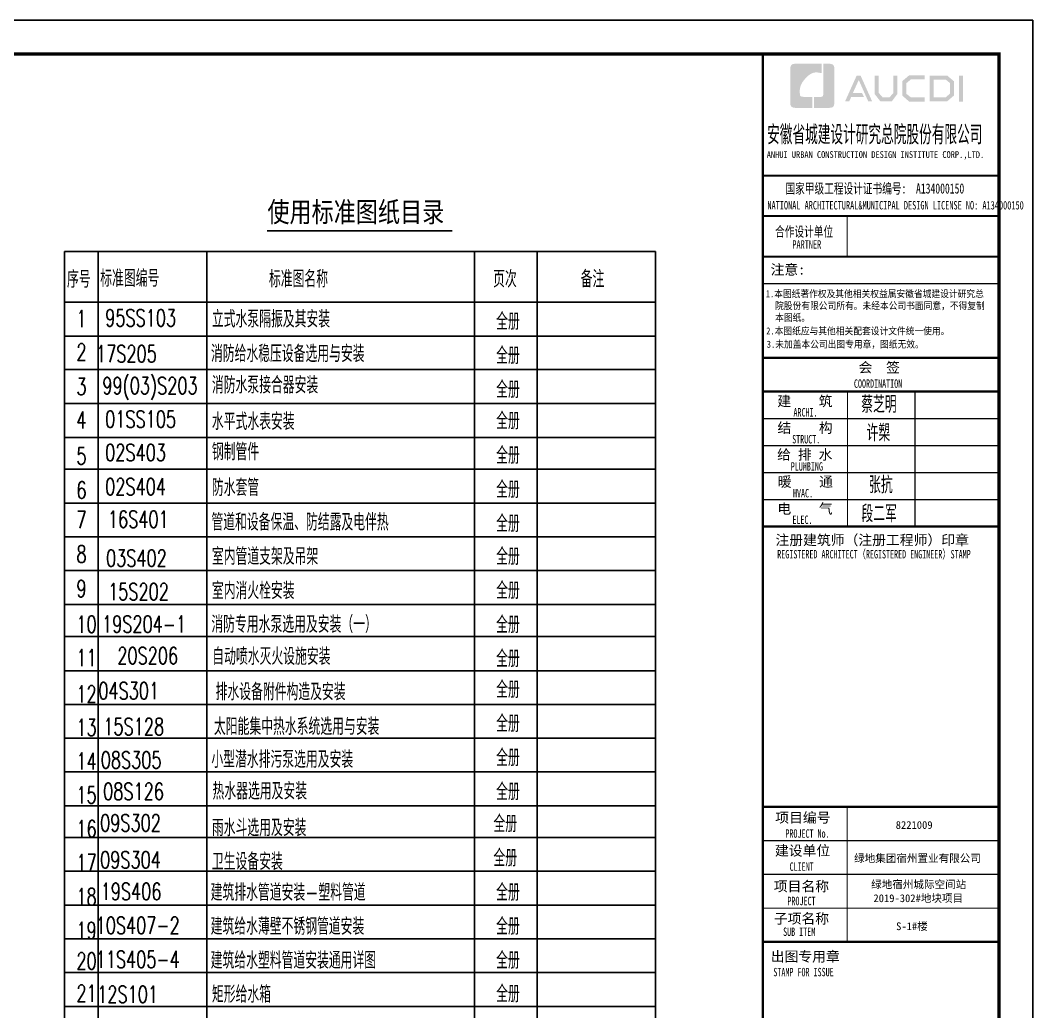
# Model space of a CAD drawing. Extents: x 1031190 to 1725648, y 733081 to 1571294.
# Drawn here: x 1153564 to 1183549, y 1464748 to 1494117 of the extents above; entities that cross this region are included whole.
import ezdxf
from ezdxf.enums import TextEntityAlignment as Align

# ---------------------------------------------------------------- set-up
doc = ezdxf.new("R2010")
doc.units = 0
doc.header["$LTSCALE"] = 1000
doc.header["$MEASUREMENT"] = 0
for name, color, linetype in [('0s-水标注', 7, 'Continuous'), ('PUB_TEXT', 4, 'Continuous'), ('图框', 140, 'Continuous'), ('图签文字', 147, 'Continuous')]:
    doc.layers.add(name, color=color, linetype=linetype)
doc.layers.add('ZC', color=6, linetype='Continuous', lineweight=40)
doc.layers.add('图签', color=147, linetype='Continuous', lineweight=18)
doc.styles.add('HT', font='simhei.ttf')
doc.styles.add('HZ', font='TXT', dxfattribs={"bigfont": 'HZTXT'})
doc.styles.add('中森字体', font='', dxfattribs={"width": 0.8})
doc.styles.add('宋体', font='', dxfattribs={"height": 50})
doc.styles.add('建筑图签-1', font='simhei.ttf', dxfattribs={"width": 0.7})
doc.styles.add('建筑图签-2', font='TXT.shx', dxfattribs={"width": 0.5, "bigfont": 'HZTXT.shx'})
doc.styles.get('中森字体').set_extended_font_data('SimSun')
doc.styles.get('宋体').set_extended_font_data('SimSun')

# ---------------------------------------------------------------- blocks, each defined once
blk = doc.blocks.new('GDGDGRDGDRGDR')
at = {"layer": '图框'}
blk.add_lwpolyline([(148133, -148204), (190183, -148204), (190183, -118504), (148133, -118504)], close=True, dxfattribs=at)
at = {"layer": '图框', "const_width": 50}
blk.add_lwpolyline([(149383, -147704), (189683, -147704), (189683, -119004), (149383, -119004)], close=True, dxfattribs=at)
blk = doc.blocks.new('院标1')
h = blk.add_hatch(color=150)
h.dxf.hatch_style = 1
h.set_gradient(color1=(33, 113, 253), color2=(33, 113, 253), tint=1, name='INVCURVED')
edge = h.paths.add_edge_path()
edge.add_spline(control_points=[(116373, 648379), (116379, 648379), (116382, 648379), (116391, 648379), (116391, 648379), (116391, 648379), (116616, 648379), (116616, 648379), (116616, 648379), (116616, 648379), (116616, 648054), (116616, 648054), (116616, 648054), (116616, 648054), (116108, 648054), (116108, 648054), (116108, 648054), (116028, 648054), (115963, 648111), (115963, 648199), (115963, 648199), (115963, 648199), (115963, 649215), (115963, 649215), (115963, 649215), (115963, 649295), (116018, 649360), (116108, 649360), (116108, 649360), (116108, 649360), (116897, 649360), (116897, 649360), (116897, 649360), (116897, 649360), (116897, 649080), (116897, 649080), (116897, 649080), (116897, 649080), (116566, 649140), (116356, 648859), (116356, 648859), (116245, 648719), (116240, 648545), (116247, 648466), (116247, 648466), (116254, 648386), (116247, 648466), (116247, 648466), (116247, 648466), (116247, 648466), (116258, 648374), (116373, 648379)], knot_values=[0, 0, 0, 0, 0.071429, 0.071429, 0.071429, 0.107143, 0.142857, 0.142857, 0.142857, 0.178571, 0.214286, 0.214286, 0.214286, 0.25, 0.285714, 0.285714, 0.285714, 0.321429, 0.357143, 0.357143, 0.357143, 0.392857, 0.428571, 0.428571, 0.428571, 0.464286, 0.5, 0.5, 0.5, 0.535714, 0.571429, 0.571429, 0.571429, 0.607143, 0.642857, 0.642857, 0.642857, 0.678571, 0.714286, 0.714286, 0.714286, 0.75, 0.785714, 0.785714, 0.785714, 0.821429, 0.857143, 0.857143, 0.857143, 0.928571, 1, 1, 1, 1], degree=3, periodic=0)
h = blk.add_hatch(color=150)
h.dxf.hatch_style = 1
h.set_gradient(color1=(33, 113, 253), color2=(33, 113, 253), tint=1, name='INVCURVED')
edge = h.paths.add_edge_path()
edge.add_spline(control_points=[(117268, 649215), (117268, 649215), (117268, 648199), (117268, 648199), (117268, 648199), (117268, 648114), (117212, 648054), (117123, 648054), (117123, 648054), (117123, 648054), (116663, 648054), (116663, 648054), (116663, 648054), (116663, 648054), (116663, 648379), (116663, 648379), (116663, 648379), (116663, 648379), (116865, 648379), (116865, 648379), (116865, 648379), (116907, 648379), (116941, 648413), (116941, 648455), (116941, 648455), (116941, 648455), (116941, 649360), (116941, 649360), (116941, 649360), (116941, 649360), (117123, 649360), (117123, 649360), (117123, 649360), (117204, 649360), (117268, 649306), (117268, 649215)], knot_values=[0, 0, 0, 0, 0.1, 0.1, 0.1, 0.15, 0.2, 0.2, 0.2, 0.25, 0.3, 0.3, 0.3, 0.35, 0.4, 0.4, 0.4, 0.45, 0.5, 0.5, 0.5, 0.55, 0.6, 0.6, 0.6, 0.65, 0.7, 0.7, 0.7, 0.75, 0.8, 0.8, 0.8, 0.9, 1, 1, 1, 1], degree=3, periodic=0)
blk = doc.blocks.new('A$C58EE6059')
at = {"layer": '图框'}
h = blk.add_hatch(color=256, dxfattribs=at)
h.paths.add_polyline_path([(-1187, 56758), (-1061, 56758), (-1061, 55988), (-1187, 55988)])
h.paths.add_polyline_path([(-1939, 56642), (-1939, 56116), (-1579, 56116), (-1455, 56223), (-1455, 56541), (-1575, 56642)], flags=16)
h.paths.add_polyline_path([(-2057, 56760), (-2057, 55998), (-1535, 55998), (-1337, 56168), (-1337, 56596), (-1532, 56760)])
h.paths.add_polyline_path([(-2200, 56764), (-2200, 56648), (-2607, 56648), (-2740, 56537), (-2740, 56218), (-2607, 56115), (-2198, 56115), (-2198, 55993), (-2662, 55993), (-2864, 56168), (-2864, 56596), (-2666, 56764)])
h.paths.add_polyline_path([(-3683, 56762), (-3563, 56762), (-3563, 56251), (-3449, 56120), (-3238, 56120), (-3124, 56251), (-3124, 56762), (-3010, 56762), (-3010, 56214), (-3174, 55997), (-3512, 55997), (-3683, 56216)])
h.paths.add_polyline_path([(-4215, 56760), (-4098, 56760), (-3756, 55996), (-3872, 55996), (-4153, 56630), (-4328, 56242), (-4057, 56242), (-3996, 56127), (-4377, 56127), (-4436, 55994), (-4559, 55994)])
for p, q in [((-6995, 53800), (5, 53800)), ((-6995, 53800), (5, 53800)), ((-6995, 52600), (5, 52600))]:
    blk.add_line(p, q, dxfattribs=at)
for points, const_width in [([(-6995, 0), (-6995, 57400)], 70), ([(-6995, 53800), (5, 53800)], 60), ([(-6995, 52600), (5, 52600)], 60), ([(-6995, 52600), (5, 52600)], 60), ([(-4495, 52600), (-4495, 51400)], 35), ([(-6995, 51400), (5, 51400)], 60), ([(-6995, 51400), (5, 51400)], 60), ([(-6995, 50599), (5, 50599)], 35), ([(-6987, 48400), (13, 48400)], 60), ([(-6987, 47400), (13, 47400)], 70), ([(-6987, 47400), (13, 47400)], 70), ([(-4487, 47400), (-4487, 43400)], 35), ([(-2487, 47400), (-2487, 43400)], 35), ([(-6987, 46600), (13, 46600)], 35), ([(-6987, 45800), (13, 45800)], 35), ([(-6987, 45000), (13, 45000)], 35), ([(-6987, 44200), (13, 44200)], 35), ([(-6987, 43400), (13, 43400)], 70), ([(-6995, 35100), (5, 35100)], 70), ([(-6995, 35100), (5, 35100)], 70), ([(-4495, 31100), (-4495, 35100)], 35), ([(-6995, 34100), (5, 34100)], 35), ([(-6995, 33100), (5, 33100)], 35), ([(-6995, 32100), (5, 32100)], 35), ([(5, 31100), (-6995, 31100)], 70)]:
    blk.add_lwpolyline(points, dxfattribs=dict(at, const_width=const_width))
blk.add_blockref('院标1', (-122144, -592249))
for s, height, style, width, p in [('ANHUI URBAN CONSTRUCTION DESIGN INSTITUTE CORP.,LTD.', 200, '建筑图签-1', 0.91, (-6877, 54322)), ('NATIONAL ARCHITECTURAL&MUNICIPAL DESIGN LICENSE NO: A134000150', 250, '建筑图签-1', 0.6, (-6858, 52795)), ('PARTNER', 250, '建筑图签-1', 0.6, (-6120, 51634)), ('1.本图纸著作权及其他相关权益属安徽省城建设计研究总', 210, 'HT', 0.88, (-6909, 50193)), ('院股份有限公司所有。未经本公司书面同意，不得复制', 210, 'HT', 0.88, (-6630, 49839)), ('本图纸。', 210, 'HT', 0.88, (-6630, 49489)), (' 2.本图纸应与其他相关配套设计文件统一使用。 ', 210, 'HT', 0.88, (-7020, 49092)), ('3.未加盖本公司出图专用章，图纸无效。', 210, 'HT', 0.88, (-6877, 48698)), ('COORDINATION', 250, '建筑图签-1', 0.7, (-4295, 47513)), ('ARCHI.', 250, '建筑图签-1', 0.7, (-6086, 46662)), ('STRUCT.', 250, '建筑图签-1', 0.7, (-6125, 45865)), ('PLUMBING', 250, '建筑图签-1', 0.7, (-6166, 45058)), ('HVAC.', 250, '建筑图签-1', 0.7, (-6101, 44265)), ('ELEC.', 250, '建筑图签-1', 0.7, (-6117, 43480)), ('REGISTERED ARCHITECT（REGISTERED ENGINEER）STAMP', 250, '建筑图签-1', 0.7, (-6566, 42459)), ('PROJECT No.', 250, '建筑图签-1', 0.7, (-6325, 34185, -1799)), ('CLIENT', 250, '建筑图签-1', 0.7, (-6201, 33206)), ('PROJECT', 250, '建筑图签-1', 0.7, (-6266, 32187)), ('SUB ITEM', 250, '建筑图签-1', 0.7, (-6393, 31276)), ('STAMP FOR ISSUE', 250, '建筑图签-1', 0.7, (-6682, 30081))]:
    blk.add_text(s, height=height, dxfattribs=dict(at, style=style, width=width)).set_placement(p)
at = {"layer": '图签', "color": 2, "style": '宋体'}
for s, height, p in [('8221009', 229.3, (-3058, 34448)), ('绿地集团宿州置业有限公司', 229.34, (-4290, 33462)), ('绿地宿州城际空间站', 229.3, (-3785, 32688)), ('2019-302#地块项目', 229.34, (-3718, 32279)), ('S-1#楼', 229.3, (-3046, 31448))]:
    blk.add_text(s, height=height, dxfattribs=at).set_placement(p)
at = {"layer": '图签文字', "color": 7, "style": '建筑图签-1'}
for s, height, width, p in [('安徽省城建设计研究总院股份有限公司', 500, 0.55, (-6867, 54777)), ('国家甲级工程设计证书编号:  A134000150', 300, 0.7, (-6323, 53267)), ('合作设计单位', 300, 0.7, (-6630, 51990))]:
    blk.add_text(s, height=height, dxfattribs=dict(at, width=width)).set_placement(p)
for s, p in [('注意:', (-6764, 50863)), ('会  签', (-4160, 47968)), ('建    筑', (-6565, 46967)), ('结    构', (-6561, 46179)), ('给 排 水', (-6570, 45385)), ('暖    通', (-6552, 44582)), ('电    气', (-6562, 43782)), ('注册建筑师（注册工程师）印章', (-6620, 42854)), ('项目编号', (-6627, 34632)), ('建设单位', (-6635, 33655)), ('项目名称', (-6668, 32597)), ('子项名称', (-6668, 31640)), ('出图专用章', (-6759, 30518))]:
    blk.add_text(s, height=300, dxfattribs=at).set_placement(p)
at = {"layer": '图签文字', "color": 1, "style": '建筑图签-2', "width": 0.7}
for s, p in [('蔡芝明', (-4080, 46771)), ('许槊', (-3921, 45928)), ('张抗', (-3849, 44387)), ('段二军', (-4074, 43532))]:
    blk.add_text(s, height=500, dxfattribs=at).set_placement(p)

msp = doc.modelspace()

# ---------------------------------------------------------------- linework, layer by layer
at = {"layer": '0s-水标注'}
for p, q in [((1154874.5, 1487266.9), (1172374.5, 1487266.9)), ((1154874.5, 1487266.9), (1154874.5, 1447911)), ((1155874.5, 1447911), (1155874.5, 1487266.9)), ((1159084.5, 1447911), (1159084.5, 1487266.9)), ((1167015.4, 1447911), (1167015.4, 1487266.9)), ((1168874.5, 1447911), (1168874.5, 1487266.9)), ((1172374.5, 1487266.9), (1172374.5, 1447911)), ((1172374.5, 1485761.9), (1154874.5, 1485761.9)), ((1172374.5, 1484761.9), (1154874.5, 1484761.9)), ((1172374.5, 1483771.9), (1154874.5, 1483771.9)), ((1172374.5, 1482766.9), (1154874.5, 1482766.9)), ((1172374.5, 1481761.9), (1154874.5, 1481761.9)), ((1172374.5, 1480820.9), (1154874.5, 1480820.9)), ((1172374.5, 1479808.9), (1154874.5, 1479808.9)), ((1172374.5, 1478813.9), (1154874.5, 1478813.9)), ((1172374.5, 1477813.9), (1154874.5, 1477813.9)), ((1172374.5, 1476808.9), (1154874.5, 1476808.9)), ((1172374.5, 1475867.9), (1154874.5, 1475867.9)), ((1172374.5, 1474850.9), (1154874.5, 1474850.9)), ((1172374.5, 1473848.9), (1154874.5, 1473848.9)), ((1172374.5, 1472853.9), (1154874.5, 1472853.9)), ((1172374.5, 1471853.9), (1154874.5, 1471853.9)), ((1172374.5, 1470848.9), (1154874.5, 1470848.9)), ((1172374.5, 1469907.9), (1154874.5, 1469907.9)), ((1172374.5, 1468907.9), (1154874.5, 1468907.9)), ((1172374.5, 1467907.9), (1154874.5, 1467907.9)), ((1172374.5, 1466907.9), (1154874.5, 1466907.9)), ((1172374.5, 1465907.9), (1154874.5, 1465907.9)), ((1172374.5, 1464907.9), (1154874.5, 1464907.9))]:
    msp.add_line(p, q, dxfattribs=at)
at = {"layer": 'PUB_TEXT', "ltscale": 1.5, "const_width": 48}
msp.add_lwpolyline([(1160874.7, 1487882.9), (1166361.4, 1487882.9)], dxfattribs=at)

# ---------------------------------------------------------------- block references
at = {"xscale": 2, "yscale": 2, "zscale": 2}
msp.add_blockref('GDGDGRDGDRGDR', (803182.9, 1731125.5), dxfattribs=at)
at = {"layer": 'ZC'}
msp.add_blockref('A$C58EE6059', (1182548.5, 1435717.1), dxfattribs=at)

# ---------------------------------------------------------------- texts
at = {"layer": '0s-水标注', "style": 'HZ', "width": 0.7}
for s, p in [('序号', (1154948.4, 1486192.9)), ('标准图编号', (1155931.5, 1486219.9)), ('标准图名称', (1160928.3, 1486201.3)), ('页次', (1167568, 1486201.3)), ('备注', (1170160.5, 1486201.3)), ('1', (1155226.7, 1485027.4)), ('95SS103', (1156078.8, 1485049)), ('立式水泵隔振及其安装', (1159238.8, 1485014.5)), ('全册', (1167657, 1484947)), ('2', (1155226.7, 1484037.4)), ('消防给水稳压设备选用与安装', (1159211.3, 1483989.3)), ('全册', (1167657, 1483934.6)), ('3', (1155226.7, 1483018.2)), ('99(03)S203', (1155996.4, 1483042.2)), ('消防水泵接合器安装', (1159238.8, 1483060.8)), ('全册', (1167657, 1482927.6)), ('4', (1155226.7, 1482027.4)), ('01SS105', (1156078.8, 1482049.7)), ('水平式水表安装', (1159238.8, 1481980.6)), ('全册', (1167657, 1482001)), ('02S403', (1156078.8, 1481061.7)), ('钢制管件', (1159238.8, 1481081.6)), ('5', (1155226.7, 1480959.4)), ('全册', (1167657, 1480979)), ('6', (1155226.7, 1479949.6)), ('02S404', (1156078.8, 1480051.4)), ('防水套管', (1159238.8, 1480023.4)), ('全册', (1167657, 1479966.6)), ('7', (1155226.7, 1479075.1)), ('16S401', (1156160.3, 1479085.1)), ('管道和设备保温、防结露及电伴热', (1159225.2, 1479001.3)), ('全册', (1167657, 1478959.6)), ('8', (1155226.7, 1478053.9)), ('03S402', (1156104.1, 1477933.8)), ('室内管道支架及吊架', (1159238.8, 1477985.3)), ('全册', (1167657, 1477984)), ('9', (1155226.7, 1477031.1)), ('15S202', (1156165.1, 1476940.4)), ('室内消火栓安装', (1159238.8, 1476968.9)), ('全册', (1167657, 1476977)), ('10', (1155226.7, 1475975.1)), ('全册', (1167657, 1475964.6)), ('11', (1155226.7, 1474984.9)), ('全册', (1167657, 1474957.6)), ('12', (1155226.7, 1473907.6)), ('排水设备附件构造及安装', (1159349, 1473972.8)), ('全册', (1167657, 1474043)), ('太阳能集中热水系统选用与安装', (1159299.4, 1472945.3)), ('全册', (1167657, 1473036)), ('13', (1155226.7, 1472919.3)), ('15S128', (1156023.8, 1472945.3)), ('全册', (1167657, 1472023.6)), ('14', (1155226.7, 1471919.3)), ('小型潜水排污泵选用及安装', (1159223.6, 1471971.8)), ('15', (1155226.7, 1470919.3)), ('08S126', (1156018.3, 1471025.1)), ('热水器选用及安装', (1159257.7, 1471033)), ('全册', (1167657, 1471016.6)), ('雨水斗选用及安装', (1159238.6, 1469947.9)), ('全册', (1167576, 1470066.8)), ('16', (1155226.7, 1469919.3)), ('全册', (1167576, 1469052.8)), ('17', (1155226.7, 1468912.3)), ('卫生设备安装', (1159238.6, 1468946.2)), ('18', (1155226.7, 1467905.3)), ('全册', (1167657, 1468036)), ('建筑给水薄壁不锈钢管道安装', (1159203, 1467026.5)), ('全册', (1167657, 1467029)), ('19', (1155226.7, 1466905.3)), ('建筑给水塑料管道安装通用详图', (1159203, 1466019.5)), ('全册', (1167657, 1466022)), ('20', (1155226.7, 1466000.3)), ('21', (1155226.7, 1465044.1)), ('矩形给水箱', (1159240, 1465013.4)), ('全册', (1167657, 1465029))]:
    msp.add_text(s, height=500, dxfattribs=at).set_placement(p)
for s, p in [('17S205 ', (1156863.8, 1484239.8)), ('04S301', (1156776.2, 1474257.1)), ('08S305', (1156847.5, 1472205.2)), ('09S302', (1156828.7, 1470341.6)), ('09S304', (1156828.7, 1469248.9)), ('10S407-2', (1157042, 1467305.2)), ('11S405-4', (1157042, 1466298.2)), ('12S101', (1156743.1, 1465264))]:
    msp.add_text(s, height=500, dxfattribs=at).set_placement(p, align=Align.MIDDLE)
at = {"layer": '0s-水标注', "color": 1, "style": 'HZ', "width": 0.7}
for s, p in [('19S204-1', (1157231.5, 1476228.6)), ('20S206', (1157338.5, 1475296.2)), ('19S406', (1156844.8, 1468312.2))]:
    msp.add_text(s, height=500, dxfattribs=at).set_placement(p, align=Align.MIDDLE)
for s, p in [('消防专用水泵选用及安装（一）', (1159223.6, 1475972.1)), ('自动喷水灭火设施安装', (1159251.1, 1475021.8)), ('建筑排水管道安装-塑料管道', (1159203, 1468033.5))]:
    msp.add_text(s, height=500, dxfattribs=at).set_placement(p)
at = {"layer": 'PUB_TEXT', "style": '中森字体', "width": 0.8}
msp.add_text('使用标准图纸目录', height=600, dxfattribs=at).set_placement((1160882.5, 1488138.9))

doc.saveas('drawing.dxf')
